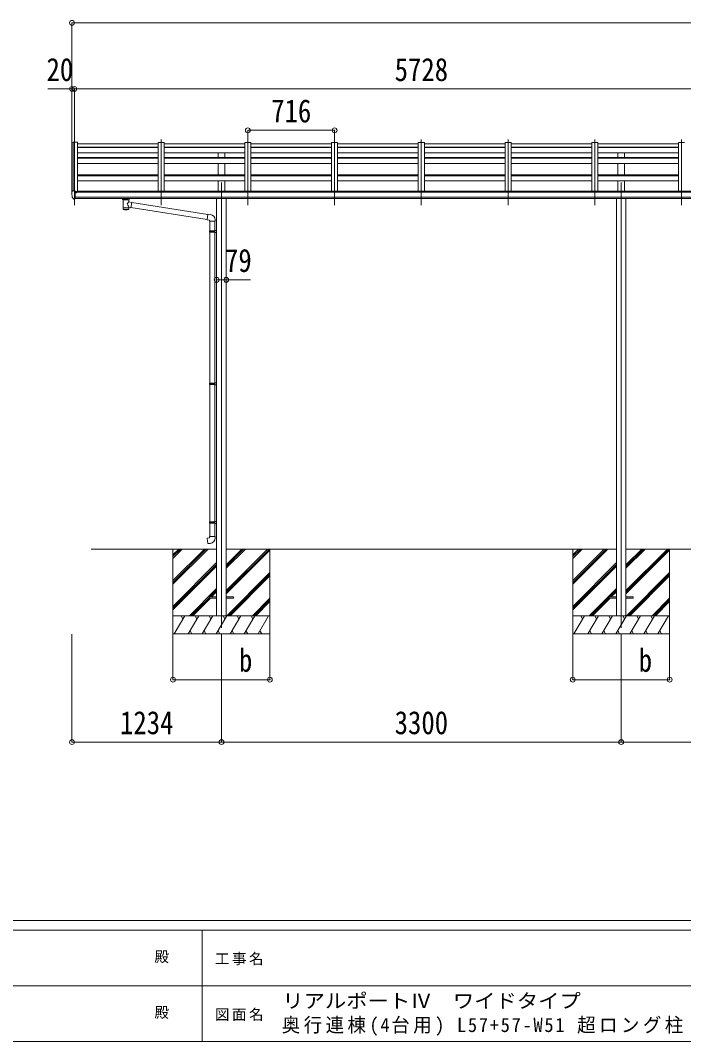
# Model space of a CAD drawing. Units: millimetres at full size, sheet at 1:40. Extents: x -11181 to 11305, y -7804 to 7716.
# Drawn here: x -2037 to 3438, y -7804 to 622 of the extents above; entities that cross this region are included whole.
import ezdxf
from ezdxf.enums import TextEntityAlignment as Align

# ---------------------------------------------------------------- set-up
doc = ezdxf.new("R2010")
doc.units = ezdxf.units.MM
doc.header["$LTSCALE"] = 40
doc.header["$PDMODE"] = 32
doc.header["$PDSIZE"] = 40
for name, color, linetype, lineweight in [('0-0_0', 7, 'Continuous', 9), ('0-1_本体', 4, 'Continuous', 9), ('0-2_部品', 7, 'Continuous', 9), ('0-8_PARTS2', 2, 'Continuous', 9), ('0-A_寸法', 6, 'Continuous', 9), ('F-0_240', 7, 'Continuous', 9)]:
    doc.layers.add(name, color=color, linetype=linetype, lineweight=lineweight)
doc.styles.add('ＭＳ ゴシック', font='')
doc.styles.get('ＭＳ ゴシック').set_extended_font_data('MS Gothic')

msp = doc.modelspace()

# ---------------------------------------------------------------- linework, layer by layer
at = {"layer": '0-0_0'}
for p, q in [((-1453.35, -3739.42), (-416.85, -3739.42)), ((-777.35, -3739.42), (-777.35, -4439.42)), ((-777.35, -4000.15), (-516.62, -3739.42)), ((-777.35, -4014.29), (-502.48, -3739.42)), ((-777.35, -4028.44), (-488.34, -3739.42)), ((-777.35, -3816.31), (-700.47, -3739.42)), ((-777.35, -3802.16), (-714.61, -3739.42)), ((-777.35, -3788.02), (-728.76, -3739.42)), ((-337.85, -4081.15), (3.88, -3739.42)), ((-337.85, -4095.29), (18.02, -3739.42)), ((-337.85, -3897.3), (-179.97, -3739.42)), ((-337.85, -3883.16), (-194.11, -3739.42)), ((-337.85, -3869.02), (-208.26, -3739.42)), ((-337.85, -3739.42), (2883.15, -3739.42)), ((-337.85, -4109.44), (22.65, -3748.94)), ((22.65, -3739.42), (22.65, -4439.42)), ((2522.65, -3739.42), (2522.65, -4439.42)), ((2522.65, -4000.15), (2783.38, -3739.42)), ((2522.65, -4014.29), (2797.52, -3739.42)), ((2522.65, -4028.44), (2811.66, -3739.42)), ((2522.65, -3816.31), (2599.53, -3739.42)), ((2522.65, -3802.16), (2585.39, -3739.42)), ((2522.65, -3788.02), (2571.24, -3739.42)), ((2962.15, -4081.15), (3303.88, -3739.42)), ((2962.15, -4095.29), (3318.02, -3739.42)), ((2962.15, -3897.3), (3120.03, -3739.42)), ((2962.15, -3883.16), (3105.89, -3739.42)), ((2962.15, -3869.02), (3091.74, -3739.42)), ((2962.15, -3739.42), (4813.15, -3739.42)), ((2962.15, -4109.44), (3322.65, -3748.94)), ((3322.65, -3739.42), (3322.65, -4439.42)), ((-777.35, -4212.28), (-416.85, -3851.79)), ((-777.35, -4226.43), (-416.85, -3865.93)), ((2522.65, -4212.28), (2883.15, -3851.79)), ((2522.65, -4226.43), (2883.15, -3865.93)), ((-777.35, -4240.57), (-416.85, -3880.07)), ((-333.99, -4289.42), (22.65, -3932.79)), ((-319.85, -4289.42), (22.65, -3946.93)), ((2522.65, -4240.57), (2883.15, -3880.07)), ((2966.01, -4289.42), (3322.65, -3932.79)), ((2980.15, -4289.42), (3322.65, -3946.93)), ((-305.71, -4289.42), (22.65, -3961.07)), ((2994.29, -4289.42), (3322.65, -3961.07)), ((-642.36, -4289.42), (-416.85, -4063.92)), ((-473.71, -4134.91), (-416.85, -4078.06)), ((-459.57, -4134.91), (-416.85, -4092.2)), ((2657.64, -4289.42), (2883.15, -4063.92)), ((2826.29, -4134.91), (2883.15, -4078.06)), ((2840.43, -4134.91), (2883.15, -4092.2)), ((-628.22, -4289.42), (-477.35, -4138.56)), ((-614.08, -4289.42), (-468.57, -4143.91)), ((-121.86, -4289.42), (22.65, -4144.92)), ((-107.72, -4289.42), (22.65, -4159.06)), ((-93.58, -4289.42), (22.65, -4173.2)), ((2671.78, -4289.42), (2822.65, -4138.56)), ((2685.92, -4289.42), (2831.43, -4143.91)), ((3178.14, -4289.42), (3322.65, -4144.92)), ((3192.28, -4289.42), (3322.65, -4159.06)), ((3206.42, -4289.42), (3322.65, -4173.2)), ((22.65, -4289.42), (-777.35, -4289.42)), ((-767.06, -4439.42), (-680.46, -4289.42)), ((-695.46, -4315.41), (-710.46, -4289.42)), ((-651.59, -4439.42), (-564.99, -4289.42)), ((-579.99, -4315.41), (-594.99, -4289.42)), ((-536.12, -4439.42), (-449.52, -4289.42)), ((-464.52, -4315.41), (-479.52, -4289.42)), ((-420.65, -4439.42), (-334.05, -4289.42)), ((-349.05, -4315.41), (-364.05, -4289.42)), ((-305.18, -4439.42), (-218.58, -4289.42)), ((-233.58, -4315.41), (-248.58, -4289.42)), ((-189.71, -4439.42), (-103.11, -4289.42)), ((-133.11, -4289.42), (-118.11, -4315.41)), ((-74.24, -4439.42), (12.36, -4289.42)), ((3322.65, -4289.42), (2522.65, -4289.42)), ((2532.94, -4439.42), (2619.54, -4289.42)), ((2604.54, -4315.41), (2589.54, -4289.42)), ((2648.41, -4439.42), (2735.01, -4289.42)), ((2720.01, -4315.41), (2705.01, -4289.42)), ((2763.88, -4439.42), (2850.48, -4289.42)), ((2835.48, -4315.41), (2820.48, -4289.42)), ((2879.35, -4439.42), (2965.95, -4289.42)), ((2950.95, -4315.41), (2935.95, -4289.42)), ((2994.82, -4439.42), (3081.42, -4289.42)), ((3066.42, -4315.41), (3051.42, -4289.42)), ((3110.29, -4439.42), (3196.89, -4289.42)), ((3166.89, -4289.42), (3181.89, -4315.41)), ((3225.76, -4439.42), (3312.36, -4289.42)), ((-777.35, -4439.42), (22.65, -4439.42)), ((-636.6, -4413.45), (-621.6, -4439.42)), ((-521.12, -4413.44), (-506.12, -4439.42)), ((-405.65, -4413.44), (-390.66, -4439.42)), ((-290.18, -4413.45), (-275.19, -4439.42)), ((-174.71, -4413.45), (-159.72, -4439.42)), ((-59.24, -4413.45), (-44.25, -4439.42)), ((2522.65, -4439.42), (3322.65, -4439.42)), ((2663.4, -4413.45), (2678.4, -4439.42)), ((2778.88, -4413.44), (2793.88, -4439.42)), ((2894.35, -4413.44), (2909.34, -4439.42)), ((3009.82, -4413.45), (3024.81, -4439.42)), ((3125.29, -4413.45), (3140.28, -4439.42)), ((3240.76, -4413.45), (3255.75, -4439.42))]:
    msp.add_line(p, q, dxfattribs=at)
at = {"layer": '0-1_本体'}
for p, q in [((-1611.35, -384.55), (-1611.36, -790.19)), ((-1610.41, -383.67), (-1602.57, -383.26)), ((-1602.35, -383.34), (-1602.35, -783.65)), ((-1602.27, -383.45), (-1601.65, -385.07)), ((-1566.35, -383.25), (-1566.35, -793.83)), ((-1566.35, -396.25), (-900.35, -396.25)), ((-900.35, -383.85), (-900.35, -787.12)), ((-850.35, -383.85), (-900.35, -383.85)), ((-850.35, -383.85), (-850.35, -787.12)), ((-850.35, -396.25), (-184.35, -396.25)), ((-184.35, -383.85), (-184.35, -787.12)), ((-134.35, -383.85), (-184.35, -383.85)), ((-134.35, -383.85), (-134.35, -787.12)), ((-134.35, -396.25), (531.65, -396.25)), ((531.65, -383.85), (531.65, -783.43)), ((581.65, -383.85), (531.65, -383.85)), ((581.65, -383.85), (581.65, -783.43)), ((581.65, -396.25), (1247.65, -396.25)), ((1247.65, -383.85), (1247.65, -783.43)), ((1297.65, -383.85), (1247.65, -383.85)), ((1297.65, -383.85), (1297.65, -783.43)), ((1297.65, -396.25), (1963.65, -396.25)), ((1963.65, -383.85), (1963.65, -783.43)), ((2013.65, -383.85), (1963.65, -383.85)), ((2013.65, -383.85), (2013.65, -783.43)), ((2013.65, -396.25), (2679.65, -396.25)), ((2679.65, -383.85), (2679.65, -783.43)), ((2729.65, -383.85), (2679.65, -383.85)), ((2729.65, -383.85), (2729.65, -783.43)), ((2729.65, -396.25), (3395.65, -396.25)), ((3395.65, -383.85), (3395.65, -783.43)), ((3445.65, -383.85), (3395.65, -383.85)), ((-1566.35, -422.96), (-900.35, -422.96)), ((-1566.35, -425.81), (-900.35, -425.81)), ((-1566.35, -470.54), (-900.35, -470.54)), ((-850.35, -422.96), (-184.35, -422.96)), ((-850.35, -425.81), (-184.35, -425.81)), ((-850.35, -470.54), (-184.35, -470.54)), ((-404.85, -509.08), (-404.85, -470.39)), ((-349.85, -509.08), (-349.85, -470.39)), ((-134.35, -422.96), (531.65, -422.96)), ((-134.35, -425.81), (531.65, -425.81)), ((-134.35, -470.54), (531.65, -470.54)), ((581.65, -422.96), (1247.65, -422.96)), ((581.65, -425.81), (1247.65, -425.81)), ((581.65, -470.54), (1247.65, -470.54)), ((1297.65, -422.96), (1963.65, -422.96)), ((1297.65, -425.81), (1963.65, -425.81)), ((1297.65, -470.54), (1963.65, -470.54)), ((2013.65, -422.96), (2679.65, -422.96)), ((2013.65, -425.81), (2679.65, -425.81)), ((2013.65, -470.54), (2679.65, -470.54)), ((2729.65, -422.96), (3395.65, -422.96)), ((2729.65, -425.81), (3395.65, -425.81)), ((2729.65, -470.54), (3395.65, -470.54)), ((2895.15, -509.08), (2895.15, -470.39)), ((2950.15, -509.08), (2950.15, -470.39)), ((-1566.35, -509.23), (-900.35, -509.23)), ((-1566.35, -514.52), (-900.35, -514.52)), ((-1566.35, -558.6), (-900.35, -558.6)), ((-850.35, -509.23), (-184.35, -509.23)), ((-850.35, -514.52), (-184.35, -514.52)), ((-850.35, -558.6), (-184.35, -558.6)), ((-404.85, -652), (-404.85, -558.45)), ((-349.85, -652), (-349.85, -558.45)), ((-134.35, -509.23), (531.65, -509.23)), ((-134.35, -514.52), (531.65, -514.52)), ((-134.35, -558.6), (531.65, -558.6)), ((581.65, -509.23), (1247.65, -509.23)), ((581.65, -514.52), (1247.65, -514.52)), ((581.65, -558.6), (1247.65, -558.6)), ((1297.65, -509.23), (1963.65, -509.23)), ((1297.65, -514.52), (1963.65, -514.52)), ((1297.65, -558.6), (1963.65, -558.6)), ((2013.65, -509.23), (2679.65, -509.23)), ((2013.65, -514.52), (2679.65, -514.52)), ((2013.65, -558.6), (2679.65, -558.6)), ((2729.65, -509.23), (3395.65, -509.23)), ((2729.65, -514.52), (3395.65, -514.52)), ((2729.65, -558.6), (3395.65, -558.6)), ((2895.15, -652), (2895.15, -558.45)), ((2950.15, -652), (2950.15, -558.45)), ((-1566.35, -652.16), (-900.35, -652.16)), ((-1566.35, -658.95), (-900.35, -658.95)), ((-850.35, -652.16), (-184.35, -652.16)), ((-850.35, -658.95), (-184.35, -658.95)), ((-134.35, -652.16), (531.65, -652.16)), ((-134.35, -658.95), (531.65, -658.95)), ((581.65, -652.16), (1247.65, -652.16)), ((581.65, -658.95), (1247.65, -658.95)), ((1297.65, -652.16), (1963.65, -652.16)), ((1297.65, -658.95), (1963.65, -658.95)), ((2013.65, -652.16), (2679.65, -652.16)), ((2013.65, -658.95), (2679.65, -658.95)), ((2729.65, -652.16), (3395.65, -652.16)), ((2729.65, -658.95), (3395.65, -658.95)), ((-1566.35, -702.5), (-900.35, -702.5)), ((-850.35, -702.5), (-184.35, -702.5)), ((-404.85, -786.97), (-404.85, -702.35)), ((-349.85, -786.97), (-349.85, -702.35)), ((-134.35, -702.5), (531.65, -702.5)), ((581.65, -702.5), (1247.65, -702.5)), ((1297.65, -702.5), (1963.65, -702.5)), ((2013.65, -702.5), (2679.65, -702.5)), ((2729.65, -702.5), (3395.65, -702.5)), ((2895.15, -786.97), (2895.15, -702.35)), ((2950.15, -786.97), (2950.15, -702.35)), ((4130.15, -793.83), (-1584.85, -793.83)), ((-1584.85, -835.05), (4130.15, -835.05)), ((-1561.35, -793.83), (-1561.35, -787.12)), ((4106.65, -787.12), (-1561.35, -787.12)), ((4130.15, -846.9), (-1584.85, -846.82)), ((-416.85, -846.84), (-416.85, -4289.42)), ((-337.85, -846.84), (-337.85, -4289.42)), ((2883.15, -846.84), (2883.15, -4289.42)), ((2962.15, -846.84), (2962.15, -4289.42))]:
    msp.add_line(p, q, dxfattribs=at)
msp.add_lwpolyline([(-1601.65, -783.65), (-1601.65, -383.25), (-1566.35, -383.25)], dxfattribs=at)
msp.add_circle((-1577.38, -798.56), 3, dxfattribs=at)
for centre, radius, start, end in [((-1610.35, -384.67), 1, 93, 173.32986), ((-1602.56, -383.56), 0.301, 21.06327, 92.86679)]:
    msp.add_arc(centre, radius, start, end, dxfattribs=at)
at = {"layer": '0-2_部品'}
for p, q in [((-1613.35, -793.06), (-1613.35, -793.69)), ((-1606.44, -784.26), (-1610.51, -790.07)), ((-1598.98, -850.38), (-1608.72, -835)), ((-1603.35, -783.69), (-1605.68, -783.83)), ((-1591.35, -783.69), (-1603.35, -783.69)), ((-1589.85, -784.61), (-1591.35, -784.61)), ((-1584.85, -793.42), (-1591.35, -793.03)), ((-1591.35, -838.3), (-1588.19, -837.89)), ((-1589.85, -784.61), (-1589.85, -790.78)), ((-1580.18, -786.11), (-1589.85, -785.38)), ((-1589.85, -788.38), (-1575.85, -788.43)), ((-1584.85, -790.78), (-1589.85, -790.78)), ((-1588.19, -837.89), (-1584.85, -837.46)), ((-1584.85, -848.99), (-1584.85, -790.78)), ((-1580.38, -798.61), (-1579.85, -798.61)), ((-1580.18, -786.11), (-1580.01, -786.12)), ((-1580.01, -786.12), (-1579.85, -786.16)), ((-1579.85, -786.16), (-1579.71, -786.2)), ((-1579.85, -798.61), (-1579.55, -798.61)), ((-1579.71, -786.2), (-1579.59, -786.25)), ((-1579.59, -786.25), (-1579.49, -786.31)), ((-1579.55, -797.42), (-1579.55, -798.61)), ((-1579.55, -798.61), (-1574.85, -798.61)), ((-1579.49, -786.31), (-1579.41, -786.38)), ((-1579.41, -786.38), (-1579.37, -786.45)), ((-1579.37, -786.45), (-1579.35, -786.52)), ((-1579.35, -788.42), (-1579.35, -786.52)), ((-1574.85, -789.54), (-1574.85, -793.5)), ((-1574.85, -796.99), (-1574.85, -798.61)), ((-1574.85, -798.61), (-1574.38, -798.61)), ((-1592.85, -852.1), (-1596.56, -851.87)), ((-1584.85, -848.99), (-1590.35, -848.99)), ((-1192.85, -853), (-1192.85, -846.88)), ((-1188.75, -857.5), (-1188.77, -937.79)), ((-1142.95, -875.07), (-1142.95, -857.49)), ((-1117.73, -878.98), (-1142.95, -875.07)), ((-1142.94, -937.79), (-1142.95, -921.16)), ((-1142.95, -921.41), (-1124.75, -924.24)), ((-1138.85, -853), (-1138.85, -846.88)), ((-1117.73, -878.98), (-1124.75, -924.24)), ((-494.56, -1020.22), (-1124.48, -922.5)), ((-490.89, -978.29), (-1118.04, -880.99)), ((-469.93, -978.67), (-490.77, -976.85)), ((-474.85, -1034.42), (-428.85, -1034.42)), ((-472.85, -1034.42), (-472.85, -1113.68)), ((-430.85, -1034.42), (-430.85, -1111.12)), ((-428.85, -1034.42), (-428.85, -1023.5)), ((-474.85, -1115.68), (-473.85, -1113.68)), ((-474.85, -1115.68), (-430.85, -1115.68)), ((-474.85, -1115.68), (-474.85, -1123.68)), ((-474.85, -1123.68), (-430.85, -1123.68)), ((-474.85, -1123.68), (-473.85, -1125.68)), ((-473.85, -1113.68), (-430.85, -1113.68)), ((-473.85, -1125.68), (-430.85, -1125.68)), ((-472.85, -1125.68), (-472.85, -2369.86)), ((-435.33, -1115.68), (-435.76, -1113.68)), ((-432.85, -1111.18), (-416.85, -1110.71)), ((-432.85, -1113.18), (-432.85, -1111.18)), ((-432.85, -1113.18), (-430.85, -1113.18)), ((-432.85, -1128.18), (-432.85, -1126.18)), ((-432.85, -1128.18), (-416.85, -1128.65)), ((-430.85, -1128.23), (-430.85, -2367.3)), ((-416.85, -1110.71), (-416.85, -1128.65)), ((-474.85, -2371.86), (-473.85, -2369.86)), ((-474.85, -2371.86), (-430.85, -2371.86)), ((-474.85, -2371.86), (-474.85, -2379.86)), ((-474.85, -2379.86), (-430.85, -2379.86)), ((-474.85, -2379.86), (-473.85, -2381.86)), ((-473.85, -2369.86), (-430.85, -2369.86)), ((-473.85, -2381.86), (-430.85, -2381.86)), ((-472.85, -2381.86), (-472.85, -3515.02)), ((-435.33, -2371.86), (-435.76, -2369.86)), ((-432.85, -2367.36), (-416.85, -2366.89)), ((-432.85, -2369.36), (-432.85, -2367.36)), ((-432.85, -2369.36), (-430.85, -2369.36)), ((-432.85, -2384.36), (-432.85, -2382.36)), ((-432.85, -2384.36), (-416.85, -2384.83)), ((-430.85, -2384.42), (-430.85, -3512.46)), ((-416.85, -2366.89), (-416.85, -2384.83)), ((-474.85, -3517.02), (-473.85, -3515.02)), ((-474.85, -3517.02), (-430.85, -3517.02)), ((-474.85, -3517.02), (-474.85, -3525.02)), ((-474.85, -3525.02), (-430.85, -3525.02)), ((-474.85, -3525.02), (-473.85, -3527.02)), ((-473.85, -3515.02), (-430.85, -3515.02)), ((-473.85, -3527.02), (-430.85, -3527.02)), ((-472.85, -3527.02), (-472.85, -3637.02)), ((-435.33, -3517.02), (-435.76, -3515.02)), ((-432.85, -3512.52), (-416.85, -3512.05)), ((-432.85, -3514.52), (-432.85, -3512.52)), ((-432.85, -3514.52), (-430.85, -3514.52)), ((-432.85, -3529.52), (-432.85, -3527.52)), ((-432.85, -3529.52), (-416.85, -3529.99)), ((-430.85, -3529.58), (-430.85, -3637.02)), ((-416.85, -3512.05), (-416.85, -3529.99)), ((-474.85, -3637.02), (-428.85, -3637.02)), ((-474.85, -3647.02), (-474.85, -3637.02)), ((-428.85, -3637.02), (-428.85, -3647.94))]:
    msp.add_line(p, q, dxfattribs=at)
at = {"layer": '0-2_部品', "color": 4}
for p, q in [((-477.35, -4134.91), (-416.85, -4134.91)), ((-477.35, -4134.91), (-477.35, -4143.91)), ((-477.35, -4143.91), (-416.85, -4143.91)), ((-337.85, -4134.91), (-277.35, -4134.91)), ((-337.85, -4143.91), (-277.35, -4143.91)), ((-277.35, -4134.91), (-277.35, -4143.91)), ((2822.65, -4134.91), (2883.15, -4134.91)), ((2822.65, -4134.91), (2822.65, -4143.91)), ((2822.65, -4143.91), (2883.15, -4143.91)), ((2962.15, -4134.91), (3022.65, -4134.91)), ((2962.15, -4143.91), (3022.65, -4143.91)), ((3022.65, -4134.91), (3022.65, -4143.91))]:
    msp.add_line(p, q, dxfattribs=at)
at = {"layer": '0-2_部品'}
for points in [[(-1592.85, -852.1), (-1591.35, -852.19), (-1591.35, -783.69)], [(-1591.35, -849.99), (-1590.85, -849.99), (-1590.35, -848.99)], [(-1192.81, -853.06), (-1192.84, -852.7), (-1192.59, -851.74), (-1192.07, -850.86), (-1191.27, -850.02), (-1190.15, -849.22), (-1188.75, -848.5)], [(-1192.81, -852.94), (-1192.84, -853.3), (-1192.59, -854.26), (-1192.07, -855.14), (-1191.27, -855.98), (-1190.15, -856.77), (-1188.75, -857.5)], [(-1142.95, -848.51), (-1142.72, -848.6), (-1141.36, -849.34), (-1140.25, -850.19), (-1139.49, -851.05), (-1139.03, -851.95), (-1138.86, -852.84)], [(-1142.95, -857.49), (-1142.72, -857.39), (-1141.36, -856.66), (-1140.25, -855.81), (-1139.49, -854.95), (-1139.03, -854.05), (-1138.86, -853.16)], [(-490.77, -976.85), (-494.78, -1022.68), (-474.85, -1024.42), (-474.85, -1034.42)], [(-435.33, -1115.68), (-435.33, -1123.68), (-435.76, -1125.68)], [(-432.85, -1126.18), (-430.85, -1126.18), (-430.85, -1113.18)], [(-435.33, -2371.86), (-435.33, -2379.86), (-435.76, -2381.86)], [(-432.85, -2382.36), (-430.85, -2382.36), (-430.85, -2369.36)], [(-435.33, -3517.02), (-435.33, -3525.02), (-435.76, -3527.02)], [(-432.85, -3527.52), (-430.85, -3527.52), (-430.85, -3514.52)], [(-469.93, -3692.77), (-490.77, -3694.59), (-494.78, -3648.77), (-474.85, -3647.02)]]:
    msp.add_lwpolyline(points, dxfattribs=at)
for centre, radius, start, end in [((-1610.35, -793.06), 3, 93, 180), ((-1420.86, -793.69), 192.49, 180.0008, 192.1233), ((-1606.12, -833.5), 3, 191.83348, 210), ((-1605.62, -784.83), 1, 93.5, 145), ((-1577.35, -798.61), 2.5, 151.64236, 180), ((-1577.35, -798.61), 2.5, 0, 151.64236), ((-1596.38, -848.88), 3, 210, 266.5), ((-1175.78, -898.22), 51.38, 92.46126, 104.61963), ((-1155.9, -898.22), 51.38, 75.38037, 87.53874), ((-473.85, -1023.5), 45, 0, 85), ((-473.85, -3647.94), 45, 275, 0)]:
    msp.add_arc(centre, radius, start, end, dxfattribs=at)
for centre, major_axis, ratio, start_param, end_param in [((-1575.85, -789.54), (-0.02, 1.1), 0.906239, 4.6917496, 6.2625459), ((-1165.85, -858.69), (-22.91, -0.42), 0.072511, 4.711586, 6.2823824), ((-1165.85, -925.35), (22.91, 0), 0.122865, 6.2831853, 9.424778), ((-1165.83, -857.06), (-22.91, -0.42), 0.072511, 4.711586, 6.2823824), ((-1165.88, -857.07), (22.92, -0.42), 0.07247, 0.0008089, 1.5716053), ((-1165.88, -858.69), (22.92, -0.42), 0.07247, 0.0008089, 1.5716053), ((-1165.86, -894.62), (-22.81, 26.62), 0.234429, 3.1563334, 4.5976381), ((-1163.3, -897.27), (20.32, 22.25), 0.045535, 4.9756507, 6.2441899), ((-1154.85, -853), (16, 0), 0.361356, 0, 0.0194874), ((-1154.85, -853), (16, 0), 0.361356, 6.2636979, 6.2831853), ((-1165.85, -937.79), (22.92, 0), 0.101955, 6.2829723, 9.4248207), ((-1165.85, -937.79), (22.92, 0), 0.101955, 3.1415499, 6.2833984)]:
    msp.add_ellipse(centre, major_axis=major_axis, ratio=ratio, start_param=start_param, end_param=end_param, dxfattribs=at)
at = {"layer": '0-8_PARTS2'}
for p, q in [((-1591.35, -903.02), (-1591.35, -359.17)), ((-875.35, -903.02), (-875.35, -359.17)), ((-159.35, -903.02), (-159.35, -359.17)), ((556.65, -903.02), (556.65, -359.17)), ((1272.65, -903.02), (1272.65, -359.17)), ((1988.65, -903.02), (1988.65, -359.17)), ((2704.65, -903.02), (2704.65, -359.17)), ((3420.65, -903.02), (3420.65, -359.17)), ((-377.35, -714.21), (-377.35, -4389.44)), ((2922.65, -714.21), (2922.65, -4389.44))]:
    msp.add_line(p, q, dxfattribs=at)
at = {"layer": '0-A_寸法'}
for p, q in [((-1611.35, 602.37), (-1611.35, 56.99)), ((-1611.35, 602.37), (9884.64, 602.37)), ((-1611.35, 56.99), (-1811.35, 56.99)), ((-1611.35, 56.99), (-1611.35, -398.59)), ((-1591.35, 56.99), (-1611.35, 56.99)), ((-1591.35, 56.99), (-1591.35, -398.59)), ((-1591.35, 56.99), (-1591.35, -398.59)), ((-1591.35, 56.99), (4136.65, 56.99)), ((-159.35, -284.45), (-159.35, -402.06)), ((-159.35, -284.45), (556.65, -284.45)), ((556.65, -284.45), (556.65, -402.06)), ((-416.85, -1518.17), (-337.85, -1518.17)), ((-337.85, -1518.17), (-137.85, -1518.17)), ((-1611.35, -5332.3), (-1611.35, -4442.91)), ((-777.35, -4817.32), (-777.35, -4442.91)), ((-377.35, -5332.3), (-377.35, -4442.91)), ((22.65, -4817.32), (22.65, -4442.91)), ((2522.65, -4817.32), (2522.65, -4442.91)), ((2922.65, -5332.3), (2922.65, -4442.91)), ((3322.65, -4817.32), (3322.65, -4442.91)), ((-777.35, -4817.32), (22.65, -4817.32)), ((2522.65, -4817.32), (3322.65, -4817.32)), ((-1611.35, -5332.3), (-377.35, -5332.3)), ((-377.35, -5332.3), (2922.65, -5332.3)), ((2922.65, -5332.3), (5350.65, -5332.3))]:
    msp.add_line(p, q, dxfattribs=at)
for p in [(-1611.35, 602.37), (-1611.35, 56.99), (-1591.35, 56.99), (-159.35, -284.45), (556.65, -284.45), (-416.85, -1518.17), (-337.85, -1518.17), (-777.35, -4817.32), (22.65, -4817.32), (2522.65, -4817.32), (3322.65, -4817.32), (-1611.35, -5332.3), (-377.35, -5332.3), (2922.65, -5332.3)]:
    msp.add_point(p, dxfattribs=at)
at = {"layer": 'F-0_240', "color": 5}
for p, q in [((-11180.61, -6803.54), (10739.39, -6803.54)), ((-11180.61, -6883.54), (7183.72, -6883.54)), ((-536.28, -6883.54), (-536.28, -7803.54)), ((-4536.28, -7343.54), (3663.72, -7343.54)), ((-11180.61, -7803.54), (10739.39, -7803.54))]:
    msp.add_line(p, q, dxfattribs=at)

# ---------------------------------------------------------------- texts
at = {"layer": '0-A_寸法', "color": 7, "style": 'ＭＳ ゴシック', "width": 0.85}
for s, p in [('20', (-1821.35, 64.99)), ('5728', (1052.65, 64.99)), ('716', (33.65, -276.45)), ('79', (-347.85, -1510.17)), ('b', (-232.35, -4809.32)), ('b', (3067.65, -4809.32)), ('1234', (-1214.35, -5324.3)), ('3300', (1052.65, -5324.3))]:
    msp.add_text(s, height=190.6, dxfattribs=at).set_placement(p, align=Align.BOTTOM_LEFT)
at = {"layer": 'F-0_240', "style": 'ＭＳ ゴシック'}
for p in [(-930.57, -7173.54), (-930.57, -7633.54)]:
    msp.add_text('殿', height=87.98, dxfattribs=at).set_placement(p, align=Align.BOTTOM_LEFT)
at = {"layer": 'F-0_240', "style": 'ＭＳ ゴシック', "width": 1.1}
msp.add_text('リアルポートⅣ\u3000ワイドタイプ', height=117.3, dxfattribs=at).set_placement((124.97, -7561.39), align=Align.BOTTOM_LEFT)
at = {"layer": 'F-0_240', "attachment_point": 7, "style": 'ＭＳ ゴシック'}
for s, insert, char_height in [('\\T1.17;工事名', (-430.81, -7173.54), 87.98), ('\\T1.17;図面名', (-430.81, -7633.54), 87.98), ('\\T1.19;\\W0.95;奥行連棟(4台用)\\~L57+57-W51\\~超ロング柱', (120.88, -7756.06), 117.3)]:
    msp.add_mtext(s, dxfattribs=dict(at, insert=insert, char_height=char_height))

doc.saveas('drawing.dxf')
